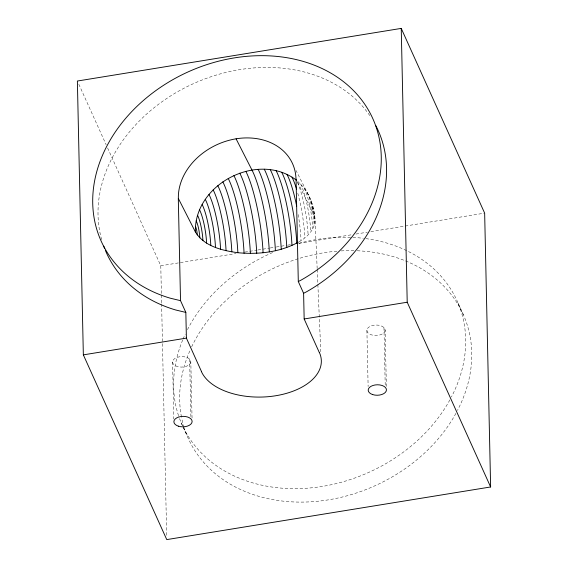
<?xml version="1.0" encoding="UTF-8"?>
<svg xmlns="http://www.w3.org/2000/svg" width="568" height="568" viewBox="0 0 568 568"><rect width="100%" height="100%" fill="white"/><g stroke="black" fill="none" stroke-linecap="round" stroke-linejoin="round"><path stroke-width="0.43" stroke-dasharray="2.84 2.13" d="M298.896 241.876C307.97 236.92 317.491 227.179 314.409 215.932A6.354 1.235 80.8 0 0 312.599 207.384L309.574 197.103L296.034 170.521M107.608 147.985L160.787 265.767L236.061 253.534M244.815 252.114L257.07 250.119M257.943 249.977L269.324 248.131M270.198 247.989L275.452 247.137M276.325 246.995L286.833 245.284M287.706 245.142L290.333 244.716M299.087 243.296L352.479 234.619M355.98 234.044L367.361 232.198M370.861 231.63L484.653 213.135M297.667 181.291L304.128 187.923L309.574 197.103A18.794 3.649 80.8 0 1 314.928 222.386M297.653 182.349L314.409 215.932M458.071 303.092L464.134 316.525M78.831 84.256L106.152 144.762M181.206 422.777L182.633 425.936M182.995 426.731L187.277 436.21M311.044 200.71L312.386 204.558M312.599 207.384L313.16 212.801M317.171 268.636L314.999 219.141A12.645 2.457 80.8 0 0 311.399 202.13M317.207 269.523L317.831 283.666M317.867 284.547L320.813 351.72M385.139 330.185A9.123 5.233 -1.2 0 1 371.38 334.843A9.123 5.233 -1.2 0 1 371.536 325.769A9.123 5.233 -1.2 0 1 385.139 330.185L386.368 386.417M383.961 327.58L385.225 385.565M366.9 330.349L368.128 386.581M190.82 361.759A9.123 5.233 -1.2 0 1 177.06 366.424A9.123 5.233 -1.2 0 1 177.216 357.35A9.123 5.233 -1.2 0 1 190.82 361.759L192.048 417.991M189.641 359.154L190.905 417.139M172.58 361.93L173.822 419.035M160.787 265.767L161.404 294.125M161.426 295.012L161.596 302.985M161.617 303.873L166.687 536.057M365.884 238.624A150.825 119.976 -24.3 0 1 451.446 396.947M449.856 399.922A150.825 119.976 -24.3 0 1 311.569 487.82A150.825 119.976 -24.3 0 1 182.917 426.596M182.562 425.837A150.825 119.976 -24.3 0 1 178.828 416.507M178.558 415.712A150.825 119.976 -24.3 0 1 182.74 339.849M183.081 339.039A150.825 119.976 -24.3 0 1 185.218 334.211M187.447 329.667A150.825 119.976 -24.3 0 1 273.059 252.355M298.647 243.416A150.825 119.976 -24.3 0 1 352.032 237.374M352.906 237.417A150.825 119.976 -24.3 0 1 363.321 238.297M357.215 250.772A150.825 119.976 -24.3 0 1 457.517 410.38M455.926 413.355A150.825 119.976 -24.3 0 1 310.014 501.849A150.825 119.976 -24.3 0 1 184.366 428.35M184.11 427.548A150.825 119.976 -24.3 0 1 181.611 417.764M181.448 416.933A150.825 119.976 -24.3 0 1 190.188 350.058M191.664 346.849A150.825 119.976 -24.3 0 1 336.916 251.198M341.141 250.907A150.825 119.976 -24.3 0 1 354.581 250.68M101.651 239.639A149.001 118.527 -24.3 0 1 193.148 83.773A149.001 118.527 -24.3 0 1 370.961 117.342M298.221 214.569A49.203 9.557 80.8 0 1 301.047 240.619M304.128 187.923A30.409 5.907 80.8 0 1 312.791 228.833M300.571 183.883A35.748 6.944 80.8 0 1 310.753 231.971M297.788 193.269A45.191 8.783 80.8 0 1 304.853 237.893M297.561 182.513A40.697 7.909 80.8 0 1 308.097 235.003M307.139 192.353A24.736 4.807 80.8 0 1 314.189 225.631"/><path stroke-width="0.85" d="M298.179 242.302C279.91 252.249 258.326 254.677 237.85 252.71C222.301 250.594 204.111 246.334 195.392 231.936C193.979 183.819 258.326 150.96 296.503 180.255M319.28 352.458L304.164 318.975L303.603 293.294L298.299 281.536L301.395 279.939A149.001 118.527 -24.3 0 0 349.888 87.082A149.001 118.527 -24.3 0 0 125.627 118.4A149.001 118.527 -24.3 0 0 170.386 298.228L180.525 300.657L185.835 312.414L186.396 338.116L201.512 371.6M303.603 293.294L306.706 291.689A149.001 118.527 -24.3 0 0 375.867 125.72M401.242 28.4L77.376 81.032L83.347 354.865L166.758 539.6L490.624 486.968L484.653 213.135L401.242 28.4L407.213 302.233L490.624 486.968M83.347 354.865L186.396 338.116M304.164 318.975L407.213 302.233M185.835 312.414L175.697 309.986A149.001 118.527 -24.3 0 1 105.357 250.318M236.089 138.855L251.986 170.059A60.819 11.814 80.8 0 1 269.31 251.88M195.392 231.936L178.295 198.367L180.525 300.657M296.063 179.225L298.299 281.536M178.359 198.36A60.911 48.457 -24.3 0 1 236.089 138.798A60.911 48.457 -24.3 0 1 295.999 179.239M276.133 170.691A55.557 10.792 80.8 0 1 291.959 245.433M281.735 172.281A52.668 10.231 80.8 0 1 296.737 243.139M104.689 248.67A149.001 118.527 -24.3 0 1 103.752 246.178M258.156 169.342A60.492 11.751 80.8 0 1 275.381 250.729M319.365 352.444A60.904 34.96 -1.2 0 1 275.629 395.761A60.904 34.96 -1.2 0 1 201.427 371.614M199.553 209.833A24.736 4.807 80.8 0 1 206.596 243.111M197.565 215.307A18.794 3.649 80.8 0 1 202.918 240.591M228.237 178.473A55.557 10.792 80.8 0 1 244.062 253.221M222.848 181.852A52.668 10.231 80.8 0 1 237.85 252.71M270.297 169.662A57.837 11.239 80.8 0 1 286.769 247.478M205.289 199.361A35.748 6.944 80.8 0 1 215.478 247.456M202.137 204.501A30.409 5.907 80.8 0 1 210.799 245.411M195.477 226.419A6.354 1.235 80.8 0 1 197.288 234.967M287.039 174.426A49.203 9.557 80.8 0 1 296.688 206.17M291.973 177.095A45.191 8.783 80.8 0 1 296.666 189.371M196.201 220.853A12.645 2.457 80.8 0 1 199.808 237.864M233.902 175.576A57.837 11.239 80.8 0 1 250.374 253.392M245.845 171.344A60.492 11.751 80.8 0 1 263.069 252.732M239.795 173.19A59.484 11.559 80.8 0 1 256.736 253.221M213.17 189.897A45.191 8.783 80.8 0 1 226.05 250.701M208.981 194.476A40.697 7.909 80.8 0 1 220.576 249.224M217.814 185.672A49.203 9.557 80.8 0 1 231.829 251.865M264.276 169.214A59.484 11.559 80.8 0 1 281.224 249.245M178.366 426.17A9.123 5.233 -1.2 0 0 192.126 421.506A9.123 5.233 -1.2 0 0 178.522 417.097A9.123 5.233 -1.2 0 0 178.366 426.17M372.686 394.59A9.123 5.233 -1.2 0 0 386.446 389.932A9.123 5.233 -1.2 0 0 372.835 385.516A9.123 5.233 -1.2 0 0 372.686 394.59"/></g></svg>
